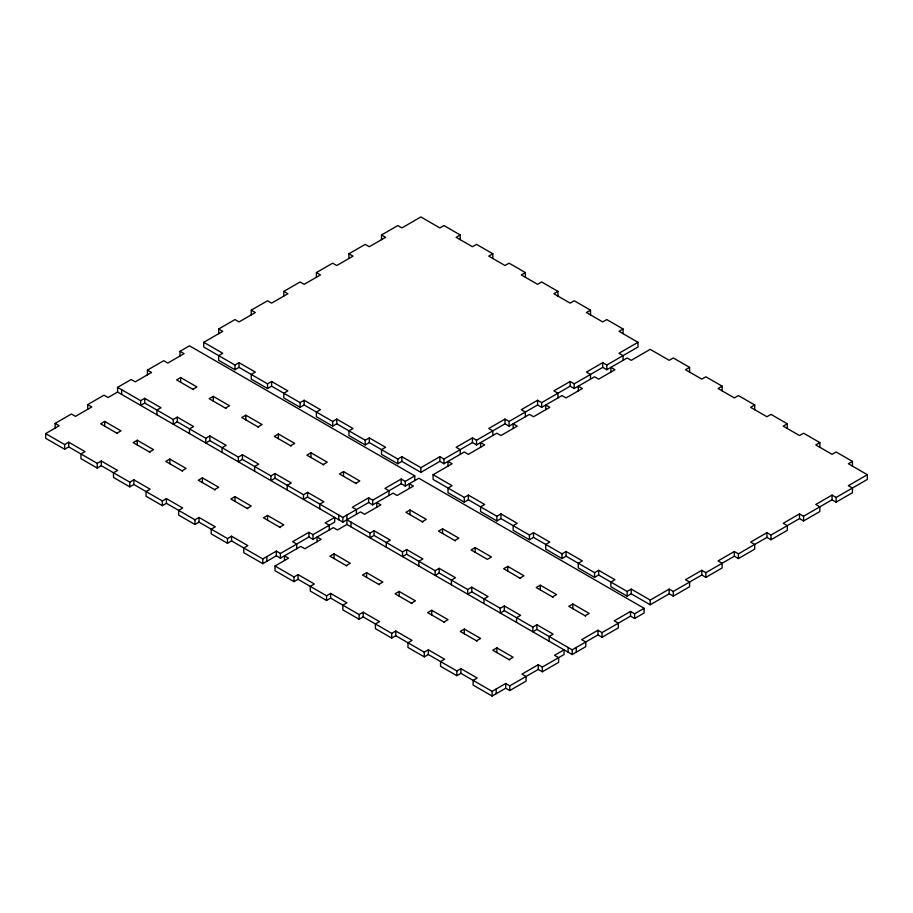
<?xml version="1.0" encoding="UTF-8"?>
<svg xmlns="http://www.w3.org/2000/svg" width="913" height="913" viewBox="0 0 913 913"><rect width="100%" height="100%" fill="white"/><g stroke="black" fill="none" stroke-linecap="round" stroke-linejoin="round"><path stroke-width="1.37" d="M55.145 428.094L55.145 423.392L71.431 414L75.505 416.351L91.791 406.947L87.716 404.596L87.716 409.298M87.716 404.596L104.002 395.192L108.076 397.543L117.572 392.054L342.843 522.122L360.487 511.931L364.561 514.281L380.847 504.878L376.772 502.527L376.772 507.229M117.572 392.054L117.572 387.352L131.141 379.523L135.215 381.874L151.501 372.47L147.427 370.119L147.427 374.821M147.427 370.119L163.712 360.715L167.787 363.066L184.072 353.662L179.998 351.311L179.998 356.013M179.998 351.311L189.493 345.833L414.776 475.89L414.776 480.592M218.675 333.69L218.675 328.988L234.961 319.584L239.035 321.935L255.32 312.531L251.246 310.18L251.246 314.882M251.246 310.18L267.532 300.776L271.606 303.127L287.88 293.735L283.817 291.384L283.817 296.074M283.817 291.384L300.103 281.98L304.166 284.331L320.452 274.927L316.389 272.576L316.389 277.278M316.389 272.576L332.663 263.172L336.737 265.523L353.023 256.119L348.949 253.768L348.949 258.47M348.949 253.768L365.234 244.364L369.309 246.715L385.594 237.323L381.52 234.972L381.52 239.674M381.52 234.972L397.806 225.568L401.88 227.919L420.882 216.952L439.872 227.919L443.946 225.568L460.232 234.972L460.232 239.674M317.062 541.706L317.062 537.004L321.136 539.355L304.851 548.759L300.776 546.408L280.417 558.163L276.354 555.812L262.784 563.641L243.782 552.673L243.782 547.971L247.857 545.62L231.571 536.216L227.497 538.567L199 522.122L194.926 524.473L178.64 515.069L178.64 510.367L182.714 508.016L166.428 498.612L162.354 500.963L133.857 484.506L129.783 486.857L113.497 477.453L113.497 472.763L117.572 470.412L101.286 461.008L97.223 463.359L68.715 446.902L64.652 449.253L45.65 438.286L45.65 433.584L59.219 425.743L55.145 423.392M480.592 447.29L480.592 442.588L484.655 444.939L468.369 454.343L464.306 451.992L443.946 463.747L439.872 461.396L420.882 472.363L401.88 461.396L397.806 463.747L381.52 454.343L381.52 449.641L385.594 447.29L369.309 437.898L365.234 440.237L336.737 423.792L332.663 426.143L316.389 416.739L316.389 412.037L320.452 409.686L304.166 400.282L300.103 402.633L271.606 386.176L267.532 388.527L251.246 379.135L251.246 374.433L255.32 372.082L239.035 362.678L234.961 365.029L203.747 347.008L203.747 342.307L222.749 331.339L218.675 328.988M45.65 433.584L64.652 444.551L68.715 442.2L85 451.604L80.937 453.955L80.937 458.657L97.223 468.061L101.286 465.71L129.783 482.155L133.857 479.804L150.143 489.208L146.069 491.559L146.069 496.261L162.354 505.665L166.428 503.314L194.926 519.771L199 517.42L215.285 526.824L211.211 529.163L211.211 533.865L227.497 543.269L231.571 540.918L262.784 558.939L276.354 551.11L280.417 553.461L308.925 537.004L312.988 539.355L333.348 527.6L337.422 529.951L346.917 524.473L572.189 654.53L585.758 646.689L585.758 641.987L581.684 639.636L597.969 630.244L602.044 632.595L630.541 616.138L634.615 618.489L644.11 613L644.11 608.298L418.839 478.241L405.269 486.081L401.195 483.73L372.698 500.176L368.635 497.825L352.35 507.229L356.412 509.58L356.412 514.281M116.898 433.196L120.973 430.845L104.687 421.441L100.613 423.792L117.48 433.527M117.572 387.352L140.648 400.681L144.71 398.33L160.996 407.723L156.933 410.074L156.933 414.776M192.894 389.315L196.957 386.964L180.683 377.56L176.608 379.911L193.476 389.657M189.493 433.584L189.493 428.882L193.567 426.531L177.282 417.127L173.219 419.478L144.71 403.032L140.648 405.372L140.648 400.681M460.232 234.972L456.158 237.323L472.443 246.715L476.518 244.364L492.803 253.768L492.803 258.47M203.747 342.307L222.749 353.274L218.675 355.625L218.675 360.327L234.961 369.731L239.035 367.38L267.532 383.837L271.606 381.486L287.88 390.878L283.817 393.229L283.817 397.931L300.103 407.335L304.166 404.984L332.663 421.441L336.737 419.09L353.023 428.494L348.949 430.845L348.949 435.547L365.234 444.939L369.309 442.588L397.806 459.045L401.88 456.694L420.882 467.661L439.872 456.694L443.946 459.045L472.443 442.588L476.518 444.939L496.877 433.196L500.94 435.547L517.226 426.143L513.152 423.792L513.152 428.494M149.47 451.992L153.532 449.641L137.247 440.237L133.184 442.588L150.052 452.334M225.465 408.122L229.528 405.771L213.243 396.368L209.18 398.719L226.047 408.453M222.064 452.392L222.064 447.69L226.139 445.339L209.853 435.935L205.779 438.286L177.282 421.829L173.219 424.18L173.219 419.478M492.803 253.768L488.729 256.119L505.015 265.523L509.089 263.172L525.374 272.576L525.374 277.278M182.029 470.8L186.104 468.449L169.818 459.045L165.755 461.396L182.611 471.131M258.025 426.919L262.099 424.568L245.814 415.175L241.74 417.526L258.607 427.261M254.636 471.188L254.636 466.486L258.71 464.135L242.424 454.742L238.35 457.082L209.853 440.637L205.779 442.988L205.779 438.286M525.374 272.576L521.3 274.927L537.586 284.331L541.66 281.98L557.946 291.384L557.946 296.074M214.601 489.608L218.675 487.257L202.389 477.853L198.315 480.204L215.183 489.939M290.596 445.727L294.671 443.376L278.385 433.972L274.311 436.323L291.179 446.058M287.207 489.996L287.207 485.294L291.281 482.943L274.996 473.539L270.921 475.89L242.424 459.433L238.35 461.784L238.35 457.082M557.946 291.384L553.871 293.735L570.157 303.127L574.22 300.776L590.506 310.18L590.506 314.882M247.172 508.404L251.246 506.053L234.961 496.649L230.886 499L247.754 508.746M323.168 464.534L327.242 462.183L310.956 452.78L306.882 455.131L323.75 464.865M319.778 508.803L319.778 504.102L323.853 501.751L307.567 492.347L303.493 494.698L274.996 478.241L270.921 480.592L270.921 475.89M590.506 310.18L586.443 312.531L602.728 321.935L606.791 319.584L623.077 328.988L623.077 333.69M279.743 527.212L283.817 524.861L267.532 515.457L263.458 517.808L280.325 527.543M355.739 483.331L359.813 480.98L343.528 471.587L339.453 473.938L356.321 483.673M409.344 488.432L409.344 483.73L413.418 486.081L397.132 495.474L393.058 493.123L372.698 504.878L368.635 502.527L342.843 517.42L307.567 497.049L303.493 499.4L303.493 494.698M623.077 328.988L619.003 331.339L638.004 342.307L638.004 347.008L606.791 365.029L602.728 362.678L586.443 372.082L590.506 374.433L590.506 379.135M329.273 529.951L329.273 525.249L325.199 522.898L334.706 517.42L334.706 522.122L312.988 534.653L308.925 532.302L292.639 541.706L296.702 544.057L296.702 548.759M414.776 475.89L405.269 481.379L401.195 479.028L384.909 488.432L388.984 490.783L388.984 495.474M545.723 409.686L545.723 404.984L549.797 407.335L533.512 416.739L529.437 414.388L509.089 426.143L505.015 423.792L476.518 440.237L472.443 437.898L456.158 447.29L460.232 449.641L460.232 454.343M578.294 390.878L578.294 386.176L582.368 388.527L566.083 397.931L562.009 395.58L541.66 407.335L537.586 404.984L509.089 421.441L505.015 419.09L488.729 428.494L492.803 430.845L492.803 435.547M610.865 372.082L610.865 367.38L614.94 369.731L598.654 379.135L594.58 376.784L574.22 388.527L570.157 386.176L541.66 402.633L537.586 400.282L521.3 409.686L525.374 412.037L525.374 416.739M689.577 372.082L689.577 367.38L673.292 357.976L669.218 360.327L650.216 349.359L631.225 360.327L627.151 357.976L606.791 369.731L602.728 367.38L574.22 383.837L570.157 381.486L553.871 390.878L557.946 393.229L557.946 397.931M638.004 342.307L619.003 353.274L623.077 355.625L623.077 360.327M274.996 565.992L293.997 576.959L298.06 574.608L314.346 584.012L310.272 586.363L310.272 591.065L326.557 600.469L330.632 598.118L359.129 614.575L363.203 612.224L379.488 621.616L375.414 623.967L375.414 628.669L391.7 638.073L395.774 635.722L424.271 652.179L428.345 649.828L444.631 659.232L440.557 661.583L440.557 666.285L456.842 675.677L460.905 673.326L492.118 691.346L505.688 683.517L509.762 685.868L538.259 669.412L542.333 671.763L558.619 662.359L558.619 657.657L554.545 655.306L564.051 649.828L564.051 654.53L542.333 667.061L538.259 664.71L521.974 674.114L526.048 676.465L526.048 681.166L509.762 690.57L505.688 688.219L492.118 696.048L473.128 685.081L473.128 680.379L477.191 678.028L460.905 668.636L456.842 670.975L428.345 654.53L424.271 656.881L407.985 647.477L407.985 642.775L412.06 640.424L395.774 631.02L391.7 633.371L363.203 616.926L359.129 619.265L342.843 609.873L342.843 605.171L346.917 602.82L330.632 593.416L326.557 595.767L298.06 579.31L293.997 581.661L274.996 570.693L274.996 565.992L288.565 558.163L284.491 555.812L284.491 560.514M852.422 466.098L852.422 461.396L848.348 463.747L867.35 474.714L867.35 479.416L836.137 497.437L832.063 495.086L815.777 504.49L819.851 506.841L819.851 511.542L803.566 520.946L799.503 518.595L770.994 535.041L766.931 532.69L750.646 542.094L754.709 544.445L754.709 549.147L738.434 558.551L734.36 556.2L705.863 572.656L701.789 570.305L685.503 579.709L689.577 582.049L689.577 586.751L673.292 596.155L669.218 593.804L650.216 604.771L631.225 593.804L627.151 596.155L610.865 586.751L610.865 582.049L614.94 579.709L598.654 570.305L594.58 572.656L566.083 556.2L562.009 558.551L545.723 549.147L545.723 544.445L549.797 542.094L533.512 532.69L529.437 535.041L500.94 518.595L496.877 520.946L480.592 511.542L480.592 506.841L484.655 504.49L468.369 495.086L464.306 497.437L433.093 479.416L433.093 474.714L452.095 463.747L448.021 461.396L448.021 466.098M346.244 565.604L350.307 563.253L334.021 553.849L329.958 556.2L346.826 565.934M346.917 519.771L369.982 533.089L374.056 530.738L390.342 540.142L386.267 542.493L386.267 547.184M422.24 521.722L426.303 519.371L410.017 509.968L405.954 512.319L422.81 522.065M418.839 565.992L418.839 561.29L422.913 558.939L406.627 549.535L402.553 551.886L374.056 535.44L369.982 537.791L369.982 533.089M689.577 367.38L685.503 369.731L701.789 379.135L705.863 376.784L722.149 386.176L722.149 390.878M433.093 474.714L452.095 485.682L448.021 488.033L448.021 492.735L464.306 502.139L468.369 499.788L496.877 516.244L500.94 513.893L517.226 523.297L513.152 525.648L513.152 530.339L529.437 539.743L533.512 537.392L562.009 553.849L566.083 551.498L582.368 560.902L578.294 563.253L578.294 567.954L594.58 577.358L598.654 575.007L627.151 591.453L631.225 589.102L650.216 600.069L669.218 589.102L673.292 591.453L701.789 575.007L705.863 577.358L722.149 567.954L722.149 563.253L718.075 560.902L734.36 551.498L738.434 553.849L766.931 537.392L770.994 539.743L787.28 530.339L787.28 525.648L783.217 523.297L799.503 513.893L803.566 516.244L832.063 499.788L836.137 502.139L852.422 492.735L852.422 488.033L848.348 485.682L867.35 474.714M378.804 584.4L382.878 582.049L366.592 572.656L362.518 575.007L379.386 584.742M454.8 540.53L458.874 538.179L442.588 528.775L438.514 531.126L455.382 540.861M451.41 584.799L451.41 580.097L455.484 577.746L439.199 568.343L435.124 570.693L406.627 554.237L402.553 556.588L402.553 551.886M722.149 386.176L718.075 388.527L734.36 397.931L738.434 395.58L754.709 404.984L754.709 409.686M411.375 603.208L415.449 600.857L399.164 591.453L395.089 593.804L411.957 603.55M475.159 547.583L471.085 549.934L487.371 559.338L491.445 556.987L475.159 547.583L475.159 552.285M483.981 603.596L483.981 598.905L488.056 596.554L471.77 587.15L467.696 589.501L439.199 573.044L435.124 575.395L435.124 570.693M754.709 404.984L750.646 407.335L766.931 416.739L770.994 414.388L787.28 423.792L787.28 428.494M443.946 622.015L448.021 619.665L431.735 610.261L427.661 612.612L444.528 622.346M519.942 578.134L524.016 575.783L507.731 566.38L503.656 568.731L520.524 578.477M516.553 622.404L516.553 617.702L520.615 615.351L504.341 605.947L500.267 608.298L471.77 591.852L467.696 594.203L467.696 589.501M787.28 423.792L783.217 426.143L799.503 435.547L803.566 433.196L819.851 442.588L819.851 447.29M476.518 640.812L480.592 638.461L464.306 629.068L460.232 631.419L477.1 641.154M552.513 596.942L556.588 594.591L540.302 585.187L536.228 587.538L553.095 597.273M549.124 641.211L549.124 636.509L553.187 634.158L536.901 624.754L532.838 627.105L504.341 610.649L500.267 613L500.267 608.298M819.851 442.588L815.777 444.939L832.063 454.343L836.137 451.992L852.422 461.396M509.089 659.62L513.152 657.269L496.877 647.865L492.803 650.216L509.671 659.951M585.085 615.75L589.147 613.399L572.873 603.995L568.799 606.346L585.667 616.081M644.11 608.298L634.615 613.787L630.541 611.436L614.255 620.84L618.329 623.191L618.329 627.893L602.044 637.285L597.969 634.946L572.189 649.828L536.901 629.456L532.838 631.807L532.838 627.105M836.137 497.437L836.137 502.139M832.063 495.086L832.063 499.788M803.566 516.244L803.566 520.946M799.503 513.893L799.503 518.595M770.994 535.041L770.994 539.743M766.931 532.69L766.931 537.392M738.434 553.849L738.434 558.551M734.36 551.498L734.36 556.2M705.863 572.656L705.863 577.358M701.789 570.305L701.789 575.007M673.292 591.453L673.292 596.155M669.218 589.102L669.218 593.804M650.216 600.069L650.216 604.771M634.615 613.787L634.615 618.489M631.225 589.102L631.225 593.804M630.541 611.436L630.541 616.138M627.151 591.453L627.151 596.155M606.791 365.029L606.791 369.731M602.728 362.678L602.728 367.38M602.044 632.595L602.044 637.285M598.654 570.305L598.654 575.007M597.969 630.244L597.969 634.946M594.58 572.656L594.58 577.358M576.263 647.477L576.263 652.179M574.22 383.837L574.22 388.527M572.873 603.995L572.873 608.697M572.189 649.828L572.189 654.53M570.157 381.486L570.157 386.176M568.114 647.477L568.114 652.179M566.083 551.498L566.083 556.2M562.009 553.849L562.009 558.551M542.333 667.061L542.333 671.763M541.66 402.633L541.66 407.335M540.302 585.187L540.302 589.889M538.259 664.71L538.259 669.412M537.586 400.282L537.586 404.984M536.901 624.754L536.901 629.456M533.512 532.69L533.512 537.392M529.437 535.041L529.437 539.743M509.762 685.868L509.762 690.57M509.089 421.441L509.089 426.143M507.731 566.38L507.731 571.082M505.688 683.517L505.688 688.219M505.015 419.09L505.015 423.792M504.341 605.947L504.341 610.649M500.94 513.893L500.94 518.595M496.877 516.244L496.877 520.946M496.877 647.865L496.877 652.567M496.193 688.995L496.193 693.697M492.118 691.346L492.118 696.048M476.518 440.237L476.518 444.939M472.443 437.898L472.443 442.588M471.77 587.15L471.77 591.852M468.369 495.086L468.369 499.788M464.306 497.437L464.306 502.139M464.306 629.068L464.306 633.77M460.905 668.636L460.905 673.326M456.842 670.975L456.842 675.677M443.946 459.045L443.946 463.747M442.588 528.775L442.588 533.477M439.872 456.694L439.872 461.396M439.199 568.343L439.199 573.044M431.735 610.261L431.735 614.963M428.345 649.828L428.345 654.53M424.271 652.179L424.271 656.881M420.882 467.661L420.882 472.363M410.017 509.968L410.017 514.67M406.627 549.535L406.627 554.237M405.269 481.379L405.269 486.081M401.88 456.694L401.88 461.396M401.195 479.028L401.195 483.73M399.164 591.453L399.164 596.155M397.806 459.045L397.806 463.747M395.774 631.02L395.774 635.722M391.7 633.371L391.7 638.073M374.056 530.738L374.056 535.44M372.698 500.176L372.698 504.878M369.309 437.898L369.309 442.588M368.635 497.825L368.635 502.527M366.592 572.656L366.592 577.358M365.234 440.237L365.234 444.939M363.203 612.224L363.203 616.926M359.129 614.575L359.129 619.265M350.991 522.122L350.991 526.824M346.917 515.069L346.917 524.473M343.528 471.587L343.528 476.278M342.843 517.42L342.843 522.122M338.78 515.069L338.78 519.771M336.737 419.09L336.737 423.792M334.021 553.849L334.021 558.551M332.663 421.441L332.663 426.143M330.632 593.416L330.632 598.118M326.557 595.767L326.557 600.469M312.988 534.653L312.988 539.355M310.956 452.78L310.956 457.481M308.925 532.302L308.925 537.004M307.567 492.347L307.567 497.049M304.166 400.282L304.166 404.984M300.103 402.633L300.103 407.335M298.06 574.608L298.06 579.31M293.997 576.959L293.997 581.661M280.417 553.461L280.417 558.163M278.385 433.972L278.385 438.674M276.354 551.11L276.354 555.812M274.996 473.539L274.996 478.241M271.606 381.486L271.606 386.176M267.532 383.837L267.532 388.527M267.532 515.457L267.532 520.159M266.847 556.588L266.847 561.29M262.784 558.939L262.784 563.641M245.814 415.175L245.814 419.877M242.424 454.742L242.424 459.433M239.035 362.678L239.035 367.38M234.961 365.029L234.961 369.731M234.961 496.649L234.961 501.351M231.571 536.216L231.571 540.918M227.497 538.567L227.497 543.269M213.243 396.368L213.243 401.069M209.853 435.935L209.853 440.637M202.389 477.853L202.389 482.555M199 517.42L199 522.122M194.926 519.771L194.926 524.473M180.683 377.56L180.683 382.262M177.282 417.127L177.282 421.829M169.818 459.045L169.818 463.747M166.428 498.612L166.428 503.314M162.354 500.963L162.354 505.665M144.71 398.33L144.71 403.032M137.247 440.237L137.247 444.939M133.857 479.804L133.857 484.506M129.783 482.155L129.783 486.857M121.646 389.703L121.646 394.405M104.687 421.441L104.687 426.143M101.286 461.008L101.286 465.71M97.223 463.359L97.223 468.061M68.715 442.2L68.715 446.902M64.652 444.551L64.652 449.253"/></g></svg>
